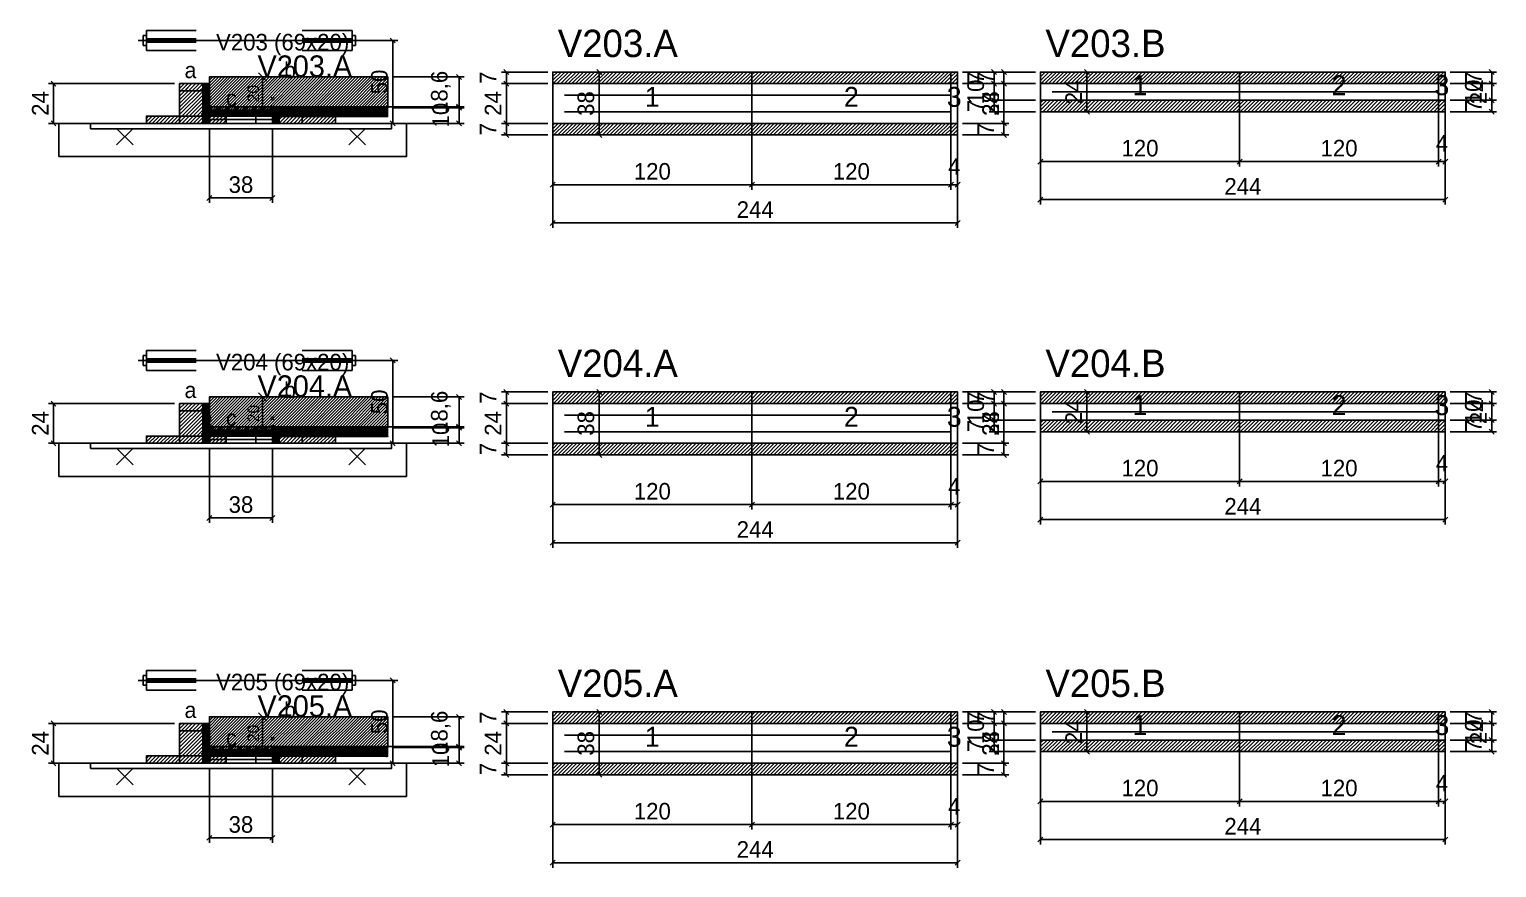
# Model space of a CAD drawing. Extents: x -9000 to 3070, y -3947 to 1250.
# Drawn here: x -69 to 816, y -1245 to -739 of the extents above; entities that cross this region are included whole.
import ezdxf
from ezdxf.enums import TextEntityAlignment as Align

# ---------------------------------------------------------------- set-up
doc = ezdxf.new("R2010")
doc.units = 0
for name, color, linetype in [('5', 5, 'Continuous'), ('BARRA_ANCORAGEM', 126, 'Continuous'), ('barrote', 126, 'Continuous'), ('CONCRETO', 251, 'Continuous'), ('COTA', 241, 'Continuous'), ('Cota Seção (2x)', 241, 'Continuous'), ('detalhes', 7, 'Continuous'), ('Hachura', 251, 'Continuous'), ('HACHURACONCRETO', 251, 'Continuous'), ('Madeira', 126, 'Continuous'), ('NOMENCLATURA', 7, 'Continuous'), ('Painéis', 200, 'Continuous'), ('presilha', 224, 'Continuous'), ('SARR_2.2x5', 40, 'Continuous'), ('SARR_2.2x7', 40, 'Continuous'), ('SARRAFO_2_2X7', 40, 'Continuous'), ('SCO-___-LAJ', 224, 'Continuous'), ('TENSOR', 224, 'Continuous'), ('Texto Seção', 7, 'Continuous')]:
    doc.layers.add(name, color=color, linetype=linetype)
doc.dimstyles.new('PAINEL', dxfattribs={"dimtxt": 10, "dimasz": 3, "dimexe": 3, "dimexo": 3, "dimgap": 3, "dimtad": 1, "dimblk": 'OBLIQUE', "dimblk1": 'OBLIQUE', "dimcen": 2.5, "dimclrd": 4, "dimclre": 4, "dimclrt": 240, "dimazin": 3, "dimtfac": 1, "dimtmove": 0, "dimatfit": 3})
doc.dimstyles.new('SECAO2X', dxfattribs={"dimtxt": 7, "dimasz": 5, "dimexe": 3, "dimexo": 3, "dimgap": 2, "dimtad": 3, "dimblk": 'OBLIQUE', "dimblk1": 'OBLIQUE', "dimcen": 2.5, "dimclrd": 4, "dimclre": 4, "dimclrt": 1, "dimazin": 3, "dimtfac": 1, "dimtmove": 0, "dimatfit": 3})

# ---------------------------------------------------------------- blocks, each defined once
blk = doc.blocks.new('PAR_ESQ')
for p, q in [((-1, -1), (1, 1)), ((-1, 1), (1, -1))]:
    blk.add_line(p, q)
blk = doc.blocks.new('PAR_FUNDO_ESQ')
for p, q in [((-1, -1), (1, 1)), ((-1, 1), (1, -1))]:
    blk.add_line(p, q)
blk = doc.blocks.new('PAR_FUNDO_DIR')
for p, q in [((-1, -1), (1, 1)), ((-1, 1), (1, -1))]:
    blk.add_line(p, q)
blk = doc.blocks.new('par_int_esq')
for p, q in [((-1, -1), (1, 1)), ((-1, 1), (1, -1))]:
    blk.add_line(p, q)
blk = doc.blocks.new('par_int_dir')
for p, q in [((-1, -1), (1, 1)), ((-1, 1), (1, -1))]:
    blk.add_line(p, q)
blk = doc.blocks.new('_OBLIQUE')
at = {"color": 0, "linetype": 'BYBLOCK'}
blk.add_line((-0.5, -0.5), (0.5, 0.5), dxfattribs=at)

msp = doc.modelspace()

# ---------------------------------------------------------------- hatches: boundary and pattern name
at = {"layer": 'COTA'}
h = msp.add_hatch(dxfattribs=at)
h.set_pattern_fill('ANSI31', scale=0.4)
h.paths.add_polyline_path([(40, -788), (40, -768), (147.5, -768), (147.5, -786.6), (78, -786.6), (78, -788)])
h = msp.add_hatch(dxfattribs=at)
h.set_pattern_fill('ANSI31', scale=0.5)
h.paths.add_polyline_path([(247, -772), (367, -772), (367, -765), (247, -765)])
h = msp.add_hatch(dxfattribs=at)
h.set_pattern_fill('ANSI31', scale=0.5)
h.paths.add_polyline_path([(367, -772), (487, -772), (487, -765), (367, -765)])
h = msp.add_hatch(dxfattribs=at)
h.set_pattern_fill('ANSI31', scale=0.5)
h.paths.add_polyline_path([(487, -772), (491, -772), (491, -765), (487, -765)])
h = msp.add_hatch(dxfattribs=at)
h.set_pattern_fill('ANSI31', scale=0.5)
h.paths.add_polyline_path([(541, -772), (661, -772), (661, -765), (541, -765)])
h = msp.add_hatch(dxfattribs=at)
h.set_pattern_fill('ANSI31', scale=0.5)
h.paths.add_polyline_path([(661, -772), (781, -772), (781, -765), (661, -765)])
h = msp.add_hatch(dxfattribs=at)
h.set_pattern_fill('ANSI31', scale=0.5)
h.paths.add_polyline_path([(781, -772), (785, -772), (785, -765), (781, -765)])
h = msp.add_hatch(dxfattribs=at)
h.set_pattern_fill('ANSI31', scale=0.5)
h.paths.add_polyline_path([(541, -789), (661, -789), (661, -782), (541, -782)])
h = msp.add_hatch(dxfattribs=at)
h.set_pattern_fill('ANSI31', scale=0.5)
h.paths.add_polyline_path([(661, -789), (781, -789), (781, -782), (661, -782)])
h = msp.add_hatch(dxfattribs=at)
h.set_pattern_fill('ANSI31', scale=0.5)
h.paths.add_polyline_path([(781, -789), (785, -789), (785, -782), (781, -782)])
h = msp.add_hatch(dxfattribs=at)
h.set_pattern_fill('ANSI31', scale=0.5)
h.paths.add_polyline_path([(247, -803), (367, -803), (367, -796), (247, -796)])
h = msp.add_hatch(dxfattribs=at)
h.set_pattern_fill('ANSI31', scale=0.5)
h.paths.add_polyline_path([(367, -803), (487, -803), (487, -796), (367, -796)])
h = msp.add_hatch(dxfattribs=at)
h.set_pattern_fill('ANSI31', scale=0.5)
h.paths.add_polyline_path([(487, -803), (491, -803), (491, -796), (487, -796)])
h = msp.add_hatch(dxfattribs=at)
h.set_pattern_fill('ANSI31', scale=0.4)
h.paths.add_polyline_path([(40, -981), (40, -961), (147.5, -961), (147.5, -979.6), (78, -979.6), (78, -981)])
h = msp.add_hatch(dxfattribs=at)
h.set_pattern_fill('ANSI31', scale=0.5)
h.paths.add_polyline_path([(247, -965), (367, -965), (367, -958), (247, -958)])
h = msp.add_hatch(dxfattribs=at)
h.set_pattern_fill('ANSI31', scale=0.5)
h.paths.add_polyline_path([(367, -965), (487, -965), (487, -958), (367, -958)])
h = msp.add_hatch(dxfattribs=at)
h.set_pattern_fill('ANSI31', scale=0.5)
h.paths.add_polyline_path([(487, -965), (491, -965), (491, -958), (487, -958)])
h = msp.add_hatch(dxfattribs=at)
h.set_pattern_fill('ANSI31', scale=0.5)
h.paths.add_polyline_path([(541, -965), (661, -965), (661, -958), (541, -958)])
h = msp.add_hatch(dxfattribs=at)
h.set_pattern_fill('ANSI31', scale=0.5)
h.paths.add_polyline_path([(661, -965), (781, -965), (781, -958), (661, -958)])
h = msp.add_hatch(dxfattribs=at)
h.set_pattern_fill('ANSI31', scale=0.5)
h.paths.add_polyline_path([(781, -965), (785, -965), (785, -958), (781, -958)])
h = msp.add_hatch(dxfattribs=at)
h.set_pattern_fill('ANSI31', scale=0.5)
h.paths.add_polyline_path([(541, -982), (661, -982), (661, -975), (541, -975)])
h = msp.add_hatch(dxfattribs=at)
h.set_pattern_fill('ANSI31', scale=0.5)
h.paths.add_polyline_path([(661, -982), (781, -982), (781, -975), (661, -975)])
h = msp.add_hatch(dxfattribs=at)
h.set_pattern_fill('ANSI31', scale=0.5)
h.paths.add_polyline_path([(781, -982), (785, -982), (785, -975), (781, -975)])
h = msp.add_hatch(dxfattribs=at)
h.set_pattern_fill('ANSI31', scale=0.5)
h.paths.add_polyline_path([(247, -996), (367, -996), (367, -989), (247, -989)])
h = msp.add_hatch(dxfattribs=at)
h.set_pattern_fill('ANSI31', scale=0.5)
h.paths.add_polyline_path([(367, -996), (487, -996), (487, -989), (367, -989)])
h = msp.add_hatch(dxfattribs=at)
h.set_pattern_fill('ANSI31', scale=0.5)
h.paths.add_polyline_path([(487, -996), (491, -996), (491, -989), (487, -989)])
h = msp.add_hatch(dxfattribs=at)
h.set_pattern_fill('ANSI31', scale=0.4)
h.paths.add_polyline_path([(40, -1174), (40, -1154), (147.5, -1154), (147.5, -1172.6), (78, -1172.6), (78, -1174)])
h = msp.add_hatch(dxfattribs=at)
h.set_pattern_fill('ANSI31', scale=0.5)
h.paths.add_polyline_path([(247, -1158), (367, -1158), (367, -1151), (247, -1151)])
h = msp.add_hatch(dxfattribs=at)
h.set_pattern_fill('ANSI31', scale=0.5)
h.paths.add_polyline_path([(367, -1158), (487, -1158), (487, -1151), (367, -1151)])
h = msp.add_hatch(dxfattribs=at)
h.set_pattern_fill('ANSI31', scale=0.5)
h.paths.add_polyline_path([(487, -1158), (491, -1158), (491, -1151), (487, -1151)])
h = msp.add_hatch(dxfattribs=at)
h.set_pattern_fill('ANSI31', scale=0.5)
h.paths.add_polyline_path([(541, -1158), (661, -1158), (661, -1151), (541, -1151)])
h = msp.add_hatch(dxfattribs=at)
h.set_pattern_fill('ANSI31', scale=0.5)
h.paths.add_polyline_path([(661, -1158), (781, -1158), (781, -1151), (661, -1151)])
h = msp.add_hatch(dxfattribs=at)
h.set_pattern_fill('ANSI31', scale=0.5)
h.paths.add_polyline_path([(781, -1158), (785, -1158), (785, -1151), (781, -1151)])
h = msp.add_hatch(dxfattribs=at)
h.set_pattern_fill('ANSI31', scale=0.5)
h.paths.add_polyline_path([(541, -1175), (661, -1175), (661, -1168), (541, -1168)])
h = msp.add_hatch(dxfattribs=at)
h.set_pattern_fill('ANSI31', scale=0.5)
h.paths.add_polyline_path([(661, -1175), (781, -1175), (781, -1168), (661, -1168)])
h = msp.add_hatch(dxfattribs=at)
h.set_pattern_fill('ANSI31', scale=0.5)
h.paths.add_polyline_path([(781, -1175), (785, -1175), (785, -1168), (781, -1168)])
h = msp.add_hatch(dxfattribs=at)
h.set_pattern_fill('ANSI31', scale=0.5)
h.paths.add_polyline_path([(247, -1189), (367, -1189), (367, -1182), (247, -1182)])
h = msp.add_hatch(dxfattribs=at)
h.set_pattern_fill('ANSI31', scale=0.5)
h.paths.add_polyline_path([(367, -1189), (487, -1189), (487, -1182), (367, -1182)])
h = msp.add_hatch(dxfattribs=at)
h.set_pattern_fill('ANSI31', scale=0.5)
h.paths.add_polyline_path([(487, -1189), (491, -1189), (491, -1182), (487, -1182)])
at = {"layer": 'Hachura'}
h = msp.add_hatch(dxfattribs=at)
h.set_pattern_fill('ANSI31', scale=0.5)
h.paths.add_polyline_path([(22, -796), (36, -796), (36, -772), (22, -772)])
h = msp.add_hatch(dxfattribs=at)
h.set_pattern_fill('ANSI31', scale=0.5)
h.paths.add_polyline_path([(22, -776.4), (36, -776.4), (36, -772), (22, -772)])
h = msp.add_hatch(dxfattribs=at)
h.set_pattern_fill('SOLID')
h.paths.add_polyline_path([(36, -796), (40, -796), (40, -772), (36, -772)])
h = msp.add_hatch(dxfattribs=at)
h.set_pattern_fill('SOLID')
h.paths.add_polyline_path([(78, -796), (82, -796), (82, -786), (78, -786)])
h = msp.add_hatch(dxfattribs=at)
h.set_pattern_fill('SOLID')
h.paths.add_polyline_path([(78, -786), (147.5, -786), (147.5, -792), (78, -792)])
h = msp.add_hatch(dxfattribs=at)
h.set_pattern_fill('ANSI31', scale=0.5)
h.paths.add_polyline_path([(82, -796), (96, -796), (96, -786), (82, -786)])
h = msp.add_hatch(dxfattribs=at)
h.set_pattern_fill('ANSI31', scale=0.5)
h.paths.add_polyline_path([(82, -790.4), (96, -790.4), (96, -786), (82, -786)])
h = msp.add_hatch(dxfattribs=at)
h.set_pattern_fill('ANSI31', scale=0.5)
h.paths.add_polyline_path([(2, -796), (22, -796), (22, -791.6), (2, -791.6)])
h = msp.add_hatch(dxfattribs=at)
h.set_pattern_fill('SOLID')
h.paths.add_polyline_path([(40, -791.6), (78, -791.6), (78, -788), (40, -788)])
h = msp.add_hatch(dxfattribs=at)
h.set_pattern_fill('ANSI31', scale=0.5)
h.paths.add_polyline_path([(40, -796), (50, -796), (50, -791.6), (40, -791.6)])
h = msp.add_hatch(dxfattribs=at)
h.set_pattern_fill('ANSI31', scale=0.5)
h.paths.add_polyline_path([(96, -796), (116, -796), (116, -791.6), (96, -791.6)])
h = msp.add_hatch(dxfattribs=at)
h.set_pattern_fill('ANSI31', scale=0.5)
h.paths.add_polyline_path([(22, -989), (36, -989), (36, -965), (22, -965)])
h = msp.add_hatch(dxfattribs=at)
h.set_pattern_fill('ANSI31', scale=0.5)
h.paths.add_polyline_path([(22, -969.4), (36, -969.4), (36, -965), (22, -965)])
h = msp.add_hatch(dxfattribs=at)
h.set_pattern_fill('SOLID')
h.paths.add_polyline_path([(36, -989), (40, -989), (40, -965), (36, -965)])
h = msp.add_hatch(dxfattribs=at)
h.set_pattern_fill('SOLID')
h.paths.add_polyline_path([(40, -984.6), (78, -984.6), (78, -981), (40, -981)])
h = msp.add_hatch(dxfattribs=at)
h.set_pattern_fill('SOLID')
h.paths.add_polyline_path([(78, -989), (82, -989), (82, -979), (78, -979)])
h = msp.add_hatch(dxfattribs=at)
h.set_pattern_fill('SOLID')
h.paths.add_polyline_path([(78, -979), (147.5, -979), (147.5, -985), (78, -985)])
h = msp.add_hatch(dxfattribs=at)
h.set_pattern_fill('ANSI31', scale=0.5)
h.paths.add_polyline_path([(82, -989), (96, -989), (96, -979), (82, -979)])
h = msp.add_hatch(dxfattribs=at)
h.set_pattern_fill('ANSI31', scale=0.5)
h.paths.add_polyline_path([(82, -983.4), (96, -983.4), (96, -979), (82, -979)])
h = msp.add_hatch(dxfattribs=at)
h.set_pattern_fill('ANSI31', scale=0.5)
h.paths.add_polyline_path([(2, -989), (22, -989), (22, -984.6), (2, -984.6)])
h = msp.add_hatch(dxfattribs=at)
h.set_pattern_fill('ANSI31', scale=0.5)
h.paths.add_polyline_path([(40, -989), (50, -989), (50, -984.6), (40, -984.6)])
h = msp.add_hatch(dxfattribs=at)
h.set_pattern_fill('ANSI31', scale=0.5)
h.paths.add_polyline_path([(96, -989), (116, -989), (116, -984.6), (96, -984.6)])
h = msp.add_hatch(dxfattribs=at)
h.set_pattern_fill('ANSI31', scale=0.5)
h.paths.add_polyline_path([(22, -1182), (36, -1182), (36, -1158), (22, -1158)])
h = msp.add_hatch(dxfattribs=at)
h.set_pattern_fill('ANSI31', scale=0.5)
h.paths.add_polyline_path([(22, -1162.4), (36, -1162.4), (36, -1158), (22, -1158)])
h = msp.add_hatch(dxfattribs=at)
h.set_pattern_fill('SOLID')
h.paths.add_polyline_path([(36, -1182), (40, -1182), (40, -1158), (36, -1158)])
h = msp.add_hatch(dxfattribs=at)
h.set_pattern_fill('SOLID')
h.paths.add_polyline_path([(40, -1177.6), (78, -1177.6), (78, -1174), (40, -1174)])
h = msp.add_hatch(dxfattribs=at)
h.set_pattern_fill('SOLID')
h.paths.add_polyline_path([(78, -1182), (82, -1182), (82, -1172), (78, -1172)])
h = msp.add_hatch(dxfattribs=at)
h.set_pattern_fill('SOLID')
h.paths.add_polyline_path([(78, -1172), (147.5, -1172), (147.5, -1178), (78, -1178)])
h = msp.add_hatch(dxfattribs=at)
h.set_pattern_fill('ANSI31', scale=0.5)
h.paths.add_polyline_path([(82, -1182), (96, -1182), (96, -1172), (82, -1172)])
h = msp.add_hatch(dxfattribs=at)
h.set_pattern_fill('ANSI31', scale=0.5)
h.paths.add_polyline_path([(82, -1176.4), (96, -1176.4), (96, -1172), (82, -1172)])
h = msp.add_hatch(dxfattribs=at)
h.set_pattern_fill('ANSI31', scale=0.5)
h.paths.add_polyline_path([(2, -1182), (22, -1182), (22, -1177.6), (2, -1177.6)])
h = msp.add_hatch(dxfattribs=at)
h.set_pattern_fill('ANSI31', scale=0.5)
h.paths.add_polyline_path([(40, -1182), (50, -1182), (50, -1177.6), (40, -1177.6)])
h = msp.add_hatch(dxfattribs=at)
h.set_pattern_fill('ANSI31', scale=0.5)
h.paths.add_polyline_path([(96, -1182), (116, -1182), (116, -1177.6), (96, -1177.6)])
at = {"layer": 'HACHURACONCRETO'}
h = msp.add_hatch(dxfattribs=at)
h.set_pattern_fill('ANSI31', scale=0.3)
h.paths.add_polyline_path([(40, -791.6), (78, -791.6), (78, -786), (40, -786)])
h = msp.add_hatch(dxfattribs=at)
h.set_pattern_fill('ANSI31', scale=0.3)
h.paths.add_polyline_path([(40, -984.6), (78, -984.6), (78, -979), (40, -979)])
h = msp.add_hatch(dxfattribs=at)
h.set_pattern_fill('ANSI31', scale=0.3)
h.paths.add_polyline_path([(40, -1177.6), (78, -1177.6), (78, -1172), (40, -1172)])

# ---------------------------------------------------------------- linework, layer by layer
for p, q in [((0, -743), (0, -749)), ((2, -743), (0, -743)), ((2, -740), (32, -740)), ((2, -740), (2, -752)), ((96, -740), (126, -740)), ((126, -740), (126, -752)), ((126, -743), (128, -743)), ((128, -743), (128, -749)), ((2, -749), (0, -749)), ((2, -745), (32, -745)), ((2, -747), (32, -747)), ((96, -745), (126, -745)), ((96, -747), (126, -747)), ((126, -749), (128, -749)), ((2, -752), (32, -752)), ((96, -752), (126, -752)), ((0, -936), (0, -942)), ((2, -936), (0, -936)), ((2, -933), (32, -933)), ((2, -933), (2, -945)), ((96, -933), (126, -933)), ((126, -933), (126, -945)), ((126, -936), (128, -936)), ((128, -936), (128, -942)), ((2, -942), (0, -942)), ((2, -938), (32, -938)), ((2, -940), (32, -940)), ((2, -945), (32, -945)), ((96, -938), (126, -938)), ((96, -940), (126, -940)), ((96, -945), (126, -945)), ((126, -942), (128, -942)), ((0, -1129), (0, -1135)), ((2, -1129), (0, -1129)), ((2, -1126), (32, -1126)), ((2, -1126), (2, -1138)), ((2, -1131), (32, -1131)), ((96, -1126), (126, -1126)), ((96, -1131), (126, -1131)), ((126, -1126), (126, -1138)), ((126, -1129), (128, -1129)), ((128, -1129), (128, -1135)), ((2, -1135), (0, -1135)), ((2, -1133), (32, -1133)), ((2, -1138), (32, -1138)), ((96, -1133), (126, -1133)), ((96, -1138), (126, -1138)), ((126, -1135), (128, -1135))]:
    msp.add_line(p, q)
at = {"layer": 'BARRA_ANCORAGEM'}
for p, q in [((40, -788.3), (78, -788.3)), ((40, -790.3), (40, -788.3)), ((40, -790.3), (78, -790.3)), ((40, -791.7), (78, -791.7)), ((40, -793.7), (40, -791.7)), ((40, -793.7), (78, -793.7)), ((78, -790.3), (78, -788.3)), ((78, -793.7), (78, -791.7)), ((40, -981.3), (78, -981.3)), ((40, -983.3), (40, -981.3)), ((78, -983.3), (78, -981.3)), ((40, -983.3), (78, -983.3)), ((40, -984.7), (78, -984.7)), ((40, -986.7), (40, -984.7)), ((40, -986.7), (78, -986.7)), ((78, -986.7), (78, -984.7)), ((40, -1174.3), (78, -1174.3)), ((40, -1176.3), (40, -1174.3)), ((40, -1176.3), (78, -1176.3)), ((78, -1176.3), (78, -1174.3)), ((40, -1177.7), (78, -1177.7)), ((40, -1179.7), (40, -1177.7)), ((40, -1179.7), (78, -1179.7)), ((78, -1179.7), (78, -1177.7))]:
    msp.add_line(p, q, dxfattribs=at)
at = {"layer": 'barrote'}
for points in [[(-50.75, -816), (158.75, -816), (158.75, -796), (-50.75, -796)], [(-50.75, -1009), (158.75, -1009), (158.75, -989), (-50.75, -989)], [(-50.75, -1202), (158.75, -1202), (158.75, -1182), (-50.75, -1182)]]:
    msp.add_lwpolyline(points, close=True, dxfattribs=at)
at = {"layer": 'CONCRETO'}
for points in [[(40, -788), (40, -768), (147.5, -768), (147.5, -786.6), (78, -786.6), (78, -788)], [(40, -981), (40, -961), (147.5, -961), (147.5, -979.6), (78, -979.6), (78, -981)], [(40, -1174), (40, -1154), (147.5, -1154), (147.5, -1172.6), (78, -1172.6), (78, -1174)]]:
    msp.add_lwpolyline(points, close=True, dxfattribs=at)
at = {"layer": 'HACHURACONCRETO'}
for points in [[(40, -791.6), (78, -791.6), (78, -786), (40, -786)], [(40, -984.6), (78, -984.6), (78, -979), (40, -979)], [(40, -1177.6), (78, -1177.6), (78, -1172), (40, -1172)]]:
    msp.add_lwpolyline(points, close=True, dxfattribs=at)
at = {"layer": 'Madeira'}
for points in [[(22, -796), (36, -796), (36, -772), (22, -772)], [(22, -776.4), (36, -776.4), (36, -772), (22, -772)], [(82, -796), (96, -796), (96, -786), (82, -786)], [(82, -790.4), (96, -790.4), (96, -786), (82, -786)], [(2, -796), (22, -796), (22, -791.6), (2, -791.6)], [(22, -796), (36, -796), (36, -791.6), (22, -791.6)], [(40, -796), (50, -796), (50, -791.6), (40, -791.6)], [(68, -796), (78, -796), (78, -791.6), (68, -791.6)], [(96, -796), (116, -796), (116, -791.6), (96, -791.6)], [(22, -989), (36, -989), (36, -965), (22, -965)], [(22, -969.4), (36, -969.4), (36, -965), (22, -965)], [(82, -989), (96, -989), (96, -979), (82, -979)], [(82, -983.4), (96, -983.4), (96, -979), (82, -979)], [(2, -989), (22, -989), (22, -984.6), (2, -984.6)], [(22, -989), (36, -989), (36, -984.6), (22, -984.6)], [(40, -989), (50, -989), (50, -984.6), (40, -984.6)], [(68, -989), (78, -989), (78, -984.6), (68, -984.6)], [(96, -989), (116, -989), (116, -984.6), (96, -984.6)], [(22, -1182), (36, -1182), (36, -1158), (22, -1158)], [(22, -1162.4), (36, -1162.4), (36, -1158), (22, -1158)], [(82, -1182), (96, -1182), (96, -1172), (82, -1172)], [(82, -1176.4), (96, -1176.4), (96, -1172), (82, -1172)], [(2, -1182), (22, -1182), (22, -1177.6), (2, -1177.6)], [(22, -1182), (36, -1182), (36, -1177.6), (22, -1177.6)], [(40, -1182), (50, -1182), (50, -1177.6), (40, -1177.6)], [(68, -1182), (78, -1182), (78, -1177.6), (68, -1177.6)], [(96, -1182), (116, -1182), (116, -1177.6), (96, -1177.6)]]:
    msp.add_lwpolyline(points, close=True, dxfattribs=at)
at = {"layer": 'Painéis'}
for p, q in [((247, -772), (367, -772)), ((247, -796), (247, -772)), ((367, -796), (367, -772)), ((367, -796), (367, -772)), ((367, -772), (487, -772)), ((367, -796), (367, -772)), ((487, -796), (487, -772)), ((487, -796), (487, -772)), ((487, -772), (491, -772)), ((487, -796), (487, -772)), ((491, -796), (491, -772)), ((541, -772), (661, -772)), ((541, -782), (541, -772)), ((661, -782), (661, -772)), ((661, -782), (661, -772)), ((661, -772), (781, -772)), ((661, -782), (661, -772)), ((781, -782), (781, -772)), ((781, -782), (781, -772)), ((781, -772), (785, -772)), ((781, -782), (781, -772)), ((785, -782), (785, -772)), ((541, -782), (661, -782)), ((661, -782), (781, -782)), ((781, -782), (785, -782)), ((247, -796), (367, -796)), ((367, -796), (487, -796)), ((487, -796), (491, -796)), ((247, -965), (367, -965)), ((247, -989), (247, -965)), ((367, -989), (367, -965)), ((367, -989), (367, -965)), ((367, -965), (487, -965)), ((367, -989), (367, -965)), ((487, -989), (487, -965)), ((487, -989), (487, -965)), ((487, -965), (491, -965)), ((487, -989), (487, -965)), ((491, -989), (491, -965)), ((541, -965), (661, -965)), ((541, -975), (541, -965)), ((661, -975), (661, -965)), ((661, -975), (661, -965)), ((661, -965), (781, -965)), ((661, -975), (661, -965)), ((781, -975), (781, -965)), ((781, -975), (781, -965)), ((781, -965), (785, -965)), ((781, -975), (781, -965)), ((785, -975), (785, -965)), ((541, -975), (661, -975)), ((661, -975), (781, -975)), ((781, -975), (785, -975)), ((247, -989), (367, -989)), ((367, -989), (487, -989)), ((487, -989), (491, -989)), ((247, -1158), (367, -1158)), ((247, -1182), (247, -1158)), ((367, -1182), (367, -1158)), ((367, -1182), (367, -1158)), ((367, -1158), (487, -1158)), ((367, -1182), (367, -1158)), ((487, -1182), (487, -1158)), ((487, -1182), (487, -1158)), ((487, -1158), (491, -1158)), ((487, -1182), (487, -1158)), ((491, -1182), (491, -1158)), ((541, -1158), (661, -1158)), ((541, -1168), (541, -1158)), ((661, -1168), (661, -1158)), ((661, -1168), (661, -1158)), ((661, -1158), (781, -1158)), ((661, -1168), (661, -1158)), ((781, -1168), (781, -1158)), ((781, -1168), (781, -1158)), ((781, -1158), (785, -1158)), ((781, -1168), (781, -1158)), ((785, -1168), (785, -1158)), ((541, -1168), (661, -1168)), ((661, -1168), (781, -1168)), ((781, -1168), (785, -1168)), ((247, -1182), (367, -1182)), ((367, -1182), (487, -1182)), ((487, -1182), (491, -1182))]:
    msp.add_line(p, q, dxfattribs=at)
for points in [[(36, -796), (40, -796), (40, -772), (36, -772)], [(78, -796), (82, -796), (82, -786), (78, -786)], [(78, -786), (147.5, -786), (147.5, -786.6), (78, -786.6)], [(40, -791.6), (78, -791.6), (78, -788), (40, -788)], [(36, -989), (40, -989), (40, -965), (36, -965)], [(40, -984.6), (78, -984.6), (78, -981), (40, -981)], [(78, -989), (82, -989), (82, -979), (78, -979)], [(78, -979), (147.5, -979), (147.5, -979.6), (78, -979.6)], [(36, -1182), (40, -1182), (40, -1158), (36, -1158)], [(40, -1177.6), (78, -1177.6), (78, -1174), (40, -1174)], [(78, -1182), (82, -1182), (82, -1172), (78, -1172)], [(78, -1172), (147.5, -1172), (147.5, -1172.6), (78, -1172.6)]]:
    msp.add_lwpolyline(points, close=True, dxfattribs=at)
at = {"layer": 'presilha'}
for p, q in [((-16, -809), (-6, -799)), ((-16, -799), (-6, -809)), ((124, -809), (134, -799)), ((124, -799), (134, -809)), ((-16, -1002), (-6, -992)), ((-16, -992), (-6, -1002)), ((124, -1002), (134, -992)), ((124, -992), (134, -1002)), ((-16, -1195), (-6, -1185)), ((-16, -1185), (-6, -1195)), ((124, -1195), (134, -1185)), ((124, -1185), (134, -1195))]:
    msp.add_line(p, q, dxfattribs=at)
at = {"layer": 'SARR_2.2x5'}
for points in [[(548, -777), (661, -777)], [(548, -777), (661, -777)], [(661, -777), (781, -777)], [(661, -777), (781, -777)], [(548, -970), (661, -970)], [(548, -970), (661, -970)], [(661, -970), (781, -970)], [(661, -970), (781, -970)], [(548, -1163), (661, -1163)], [(548, -1163), (661, -1163)], [(661, -1163), (781, -1163)], [(661, -1163), (781, -1163)]]:
    msp.add_lwpolyline(points, dxfattribs=at)
at = {"layer": 'SARR_2.2x7'}
for points in [[(254, -779), (367, -779)], [(254, -779), (367, -779)], [(367, -779), (487, -779)], [(367, -779), (487, -779)], [(254, -789), (367, -789)], [(254, -789), (367, -789)], [(367, -789), (487, -789)], [(367, -789), (487, -789)], [(254, -972), (367, -972)], [(254, -972), (367, -972)], [(367, -972), (487, -972)], [(367, -972), (487, -972)], [(254, -982), (367, -982)], [(254, -982), (367, -982)], [(367, -982), (487, -982)], [(367, -982), (487, -982)], [(254, -1165), (367, -1165)], [(254, -1165), (367, -1165)], [(367, -1165), (487, -1165)], [(367, -1165), (487, -1165)], [(254, -1175), (367, -1175)], [(254, -1175), (367, -1175)], [(367, -1175), (487, -1175)], [(367, -1175), (487, -1175)]]:
    msp.add_lwpolyline(points, dxfattribs=at)
at = {"layer": 'SARRAFO_2_2X7'}
for p, q in [((36, -781.2), (36, -776.8)), ((36, -776.8), (40, -776.8)), ((40, -781.2), (40, -776.8)), ((36, -781.2), (40, -781.2)), ((36, -791.2), (36, -786.8)), ((36, -786.8), (40, -786.8)), ((40, -791.2), (40, -786.8)), ((36, -791.2), (40, -791.2)), ((78, -793.2), (78, -788.8)), ((78, -788.8), (82, -788.8)), ((78, -793.2), (82, -793.2)), ((82, -793.2), (82, -788.8)), ((36, -974.2), (36, -969.8)), ((36, -969.8), (40, -969.8)), ((40, -974.2), (40, -969.8)), ((36, -974.2), (40, -974.2)), ((36, -984.2), (36, -979.8)), ((36, -979.8), (40, -979.8)), ((40, -984.2), (40, -979.8)), ((78, -986.2), (78, -981.8)), ((78, -981.8), (82, -981.8)), ((82, -986.2), (82, -981.8)), ((36, -984.2), (40, -984.2)), ((78, -986.2), (82, -986.2)), ((36, -1167.2), (36, -1162.8)), ((36, -1162.8), (40, -1162.8)), ((36, -1167.2), (40, -1167.2)), ((40, -1167.2), (40, -1162.8)), ((36, -1177.2), (36, -1172.8)), ((36, -1172.8), (40, -1172.8)), ((40, -1177.2), (40, -1172.8)), ((78, -1179.2), (78, -1174.8)), ((78, -1174.8), (82, -1174.8)), ((82, -1179.2), (82, -1174.8)), ((36, -1177.2), (40, -1177.2)), ((78, -1179.2), (82, -1179.2))]:
    msp.add_line(p, q, dxfattribs=at)
at = {"layer": 'SCO-___-LAJ'}
for points in [[(247, -772), (367, -772), (367, -765), (247, -765)], [(367, -772), (487, -772), (487, -765), (367, -765)], [(487, -772), (491, -772), (491, -765), (487, -765)], [(541, -772), (661, -772), (661, -765), (541, -765)], [(661, -772), (781, -772), (781, -765), (661, -765)], [(781, -772), (785, -772), (785, -765), (781, -765)], [(541, -789), (661, -789), (661, -782), (541, -782)], [(661, -789), (781, -789), (781, -782), (661, -782)], [(781, -789), (785, -789), (785, -782), (781, -782)], [(-31.75, -799.2), (149.75, -799.2), (149.75, -796), (-31.75, -796)], [(247, -803), (367, -803), (367, -796), (247, -796)], [(367, -803), (487, -803), (487, -796), (367, -796)], [(487, -803), (491, -803), (491, -796), (487, -796)], [(247, -965), (367, -965), (367, -958), (247, -958)], [(367, -965), (487, -965), (487, -958), (367, -958)], [(487, -965), (491, -965), (491, -958), (487, -958)], [(541, -965), (661, -965), (661, -958), (541, -958)], [(661, -965), (781, -965), (781, -958), (661, -958)], [(781, -965), (785, -965), (785, -958), (781, -958)], [(541, -982), (661, -982), (661, -975), (541, -975)], [(661, -982), (781, -982), (781, -975), (661, -975)], [(781, -982), (785, -982), (785, -975), (781, -975)], [(-31.75, -992.2), (149.75, -992.2), (149.75, -989), (-31.75, -989)], [(247, -996), (367, -996), (367, -989), (247, -989)], [(367, -996), (487, -996), (487, -989), (367, -989)], [(487, -996), (491, -996), (491, -989), (487, -989)], [(247, -1158), (367, -1158), (367, -1151), (247, -1151)], [(367, -1158), (487, -1158), (487, -1151), (367, -1151)], [(487, -1158), (491, -1158), (491, -1151), (487, -1151)], [(541, -1158), (661, -1158), (661, -1151), (541, -1151)], [(661, -1158), (781, -1158), (781, -1151), (661, -1151)], [(781, -1158), (785, -1158), (785, -1151), (781, -1151)], [(541, -1175), (661, -1175), (661, -1168), (541, -1168)], [(661, -1175), (781, -1175), (781, -1168), (661, -1168)], [(781, -1175), (785, -1175), (785, -1168), (781, -1168)], [(-31.75, -1185.2), (149.75, -1185.2), (149.75, -1182), (-31.75, -1182)], [(247, -1189), (367, -1189), (367, -1182), (247, -1182)], [(367, -1189), (487, -1189), (487, -1182), (367, -1182)], [(487, -1189), (491, -1189), (491, -1182), (487, -1182)]]:
    msp.add_lwpolyline(points, close=True, dxfattribs=at)
at = {"layer": 'TENSOR'}
for p, q in [((-3, -746), (145.5, -746)), ((-3, -939), (145.5, -939)), ((-3, -1132), (145.5, -1132))]:
    msp.add_line(p, q, dxfattribs=at)

# ---------------------------------------------------------------- block references
at = {"layer": 'Painéis'}
for name, p in [('par_int_esq', (40, -781)), ('PAR_FUNDO_ESQ', (40, -786)), ('par_int_dir', (78, -781)), ('PAR_FUNDO_DIR', (78, -786)), ('PAR_ESQ', (36, -791)), ('par_int_esq', (40, -974)), ('par_int_dir', (78, -974)), ('PAR_FUNDO_ESQ', (40, -979)), ('PAR_FUNDO_DIR', (78, -979)), ('PAR_ESQ', (36, -984)), ('par_int_esq', (40, -1167)), ('par_int_dir', (78, -1167)), ('PAR_ESQ', (36, -1177)), ('PAR_FUNDO_ESQ', (40, -1172)), ('PAR_FUNDO_DIR', (78, -1172))]:
    msp.add_blockref(name, p, dxfattribs=at)

# ---------------------------------------------------------------- texts
at = {"layer": '5'}
for s, p in [('1', (601, -773)), ('2', (721, -773)), ('3', (783, -773)), ('1', (307, -780)), ('2', (427, -780)), ('3', (489, -780)), ('1', (601, -966)), ('2', (721, -966)), ('3', (783, -966)), ('1', (307, -973)), ('2', (427, -973)), ('3', (489, -973)), ('1', (601, -1159)), ('2', (721, -1159)), ('3', (783, -1159)), ('1', (307, -1166)), ('2', (427, -1166)), ('3', (489, -1166))]:
    msp.add_text(s, height=12, dxfattribs=at).set_placement(p, align=Align.MIDDLE_CENTER)
at = {"layer": 'detalhes'}
for s, p in [('b', (85, -768.7)), ('a', (25, -768.7)), ('c', (50, -785.5)), ('a', (25, -961.7)), ('b', (85, -961.7)), ('c', (50, -978.5)), ('a', (25, -1154.7)), ('b', (85, -1154.7)), ('c', (50, -1171.5))]:
    msp.add_text(s, height=9.6, dxfattribs=at).set_placement(p)
at = {"layer": 'NOMENCLATURA'}
for s, p in [('V203.A', (250, -756)), ('V203.B', (544, -756)), ('V204.A', (250, -949)), ('V204.B', (544, -949)), ('V205.A', (250, -1142)), ('V205.B', (544, -1142))]:
    msp.add_text(s, height=16.5, dxfattribs=at).set_placement(p)
at = {"layer": 'Texto Seção'}
for s, height, p in [('V203 (69x20)', 10, (44, -752)), ('V203.A', 13, (69, -768)), ('V204 (69x20)', 10, (44, -945)), ('V204.A', 13, (69, -961)), ('V205 (69x20)', 10, (44, -1138)), ('V205.A', 13, (69, -1154))]:
    msp.add_text(s, height=height, dxfattribs=at).set_placement(p)

# ---------------------------------------------------------------- dimensions: what is measured, and where the dimension line sits
at = {"layer": 'COTA'}
for base, p1, p2 in [((150.5, -796), (96, -796), (96, -746)), ((190.5, -786.6), (147.5, -786.6), (147.5, -768)), ((219, -772), (247, -772), (247, -765)), ((275, -803), (247, -803), (247, -765)), ((519, -803), (491, -803), (491, -765)), ((519, -772), (491, -772), (491, -765)), ((513, -772), (541, -772), (541, -765)), ((513, -782), (541, -782), (541, -772)), ((569, -789), (541, -789), (541, -765)), ((813, -789), (785, -789), (785, -765)), ((813, -772), (785, -772), (785, -765)), ((813, -782), (785, -782), (785, -772)), ((-54, -796), (2, -796), (22, -772)), ((219, -796), (247, -796), (247, -772)), ((519, -796), (491, -796), (491, -772)), ((190.5, -796), (96, -796), (96, -786)), ((513, -789), (541, -789), (541, -782)), ((813, -789), (785, -789), (785, -782)), ((219, -803), (247, -803), (247, -796)), ((519, -803), (491, -803), (491, -796)), ((150.5, -989), (96, -989), (96, -939)), ((-54, -989), (2, -989), (22, -965)), ((190.5, -979.6), (147.5, -979.6), (147.5, -961)), ((219, -965), (247, -965), (247, -958)), ((219, -989), (247, -989), (247, -965)), ((275, -996), (247, -996), (247, -958)), ((519, -996), (491, -996), (491, -958)), ((519, -965), (491, -965), (491, -958)), ((519, -989), (491, -989), (491, -965)), ((513, -965), (541, -965), (541, -958)), ((513, -975), (541, -975), (541, -965)), ((569, -982), (541, -982), (541, -958)), ((813, -982), (785, -982), (785, -958)), ((813, -965), (785, -965), (785, -958)), ((813, -975), (785, -975), (785, -965)), ((190.5, -989), (96, -989), (96, -979)), ((513, -982), (541, -982), (541, -975)), ((813, -982), (785, -982), (785, -975)), ((219, -996), (247, -996), (247, -989)), ((519, -996), (491, -996), (491, -989)), ((150.5, -1182), (96, -1182), (96, -1132)), ((219, -1158), (247, -1158), (247, -1151)), ((275, -1189), (247, -1189), (247, -1151)), ((519, -1189), (491, -1189), (491, -1151)), ((519, -1158), (491, -1158), (491, -1151)), ((513, -1158), (541, -1158), (541, -1151)), ((569, -1175), (541, -1175), (541, -1151)), ((813, -1175), (785, -1175), (785, -1151)), ((813, -1158), (785, -1158), (785, -1151)), ((-54, -1182), (2, -1182), (22, -1158)), ((190.5, -1172.6), (147.5, -1172.6), (147.5, -1154)), ((219, -1182), (247, -1182), (247, -1158)), ((519, -1182), (491, -1182), (491, -1158)), ((513, -1168), (541, -1168), (541, -1158)), ((813, -1168), (785, -1168), (785, -1158)), ((513, -1175), (541, -1175), (541, -1168)), ((813, -1175), (785, -1175), (785, -1168)), ((190.5, -1182), (96, -1182), (96, -1172)), ((219, -1189), (247, -1189), (247, -1182)), ((519, -1189), (491, -1189), (491, -1182))]:
    msp.add_linear_dim(base=base, p1=p1, p2=p2, angle=90, dimstyle='PAINEL', dxfattribs=at).render()
for base, p1, p2 in [((541, -819), (541, -782), (661, -782)), ((541, -842), (541, -782), (785, -782)), ((661, -819), (661, -782), (781, -782)), ((781, -819), (781, -782), (785, -782)), ((40, -841), (40, -796), (78, -796)), ((247, -833), (247, -796), (367, -796)), ((247, -856), (247, -796), (491, -796)), ((367, -833), (367, -796), (487, -796)), ((487, -833), (487, -796), (491, -796)), ((541, -1012), (541, -975), (661, -975)), ((541, -1035), (541, -975), (785, -975)), ((661, -1012), (661, -975), (781, -975)), ((781, -1012), (781, -975), (785, -975)), ((40, -1034), (40, -989), (78, -989)), ((247, -1026), (247, -989), (367, -989)), ((247, -1049), (247, -989), (491, -989)), ((367, -1026), (367, -989), (487, -989)), ((487, -1026), (487, -989), (491, -989)), ((541, -1205), (541, -1168), (661, -1168)), ((541, -1228), (541, -1168), (785, -1168)), ((661, -1205), (661, -1168), (781, -1168)), ((781, -1205), (781, -1168), (785, -1168)), ((40, -1227), (40, -1182), (78, -1182)), ((247, -1219), (247, -1182), (367, -1182)), ((247, -1242), (247, -1182), (491, -1182)), ((367, -1219), (367, -1182), (487, -1182)), ((487, -1219), (487, -1182), (491, -1182))]:
    msp.add_linear_dim(base=base, p1=p1, p2=p2, dimstyle='PAINEL', dxfattribs=at).render()
at = {"layer": 'Cota Seção (2x)'}
for base, p1, p2 in [((72, -788), (40, -788), (40, -768)), ((72, -981), (40, -981), (40, -961)), ((72, -1174), (40, -1174), (40, -1154))]:
    msp.add_linear_dim(base=base, p1=p1, p2=p2, angle=90, dimstyle='SECAO2X', dxfattribs=at).render()

doc.saveas('drawing.dxf')
